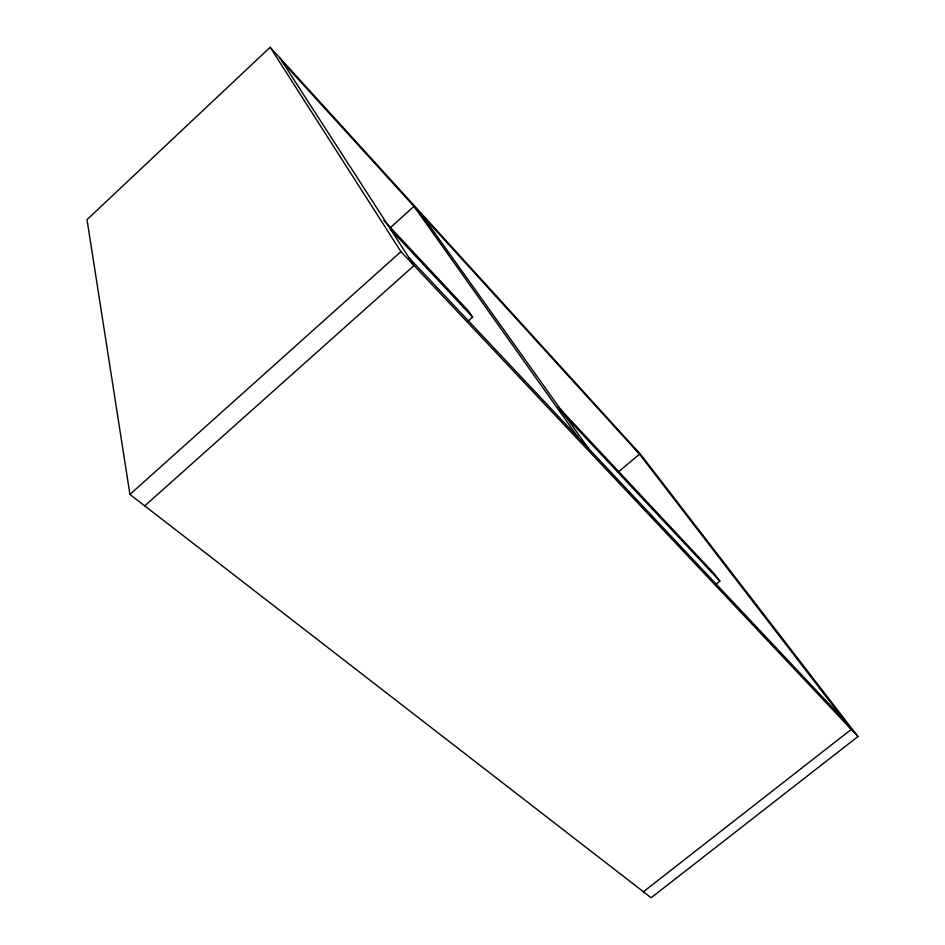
<?xml version="1.0" encoding="UTF-8"?>
<svg xmlns="http://www.w3.org/2000/svg" width="945" height="945" viewBox="0 0 945 945"><rect width="100%" height="100%" fill="white"/><g stroke="black" fill="none" stroke-linecap="round" stroke-linejoin="round"><path stroke-width="1.42" d="M270.164 47.25L87.023 219.642L129.938 494.412L651.14 897.75L857.977 736.533L641.206 455.147L270.164 47.25L400.904 251.642L857.977 736.533M389.919 228.028L413.981 206.364L578.186 437.488M129.938 494.412L400.904 251.642M144.739 505.87L414.028 265.557L279.85 57.905M468.165 320.969L472.594 317.083L468.259 310.716L383.764 220.398M618.089 472.146L639.517 454.155L282.283 61.673M715.294 584.825L719.842 581.116L714.337 573.792L558.07 406.728M643.403 891.761L851.268 729.41L635.205 448.556M408.89 257.607L843.708 719.582M390.084 228.973L472.594 317.083M559.464 409.858L719.842 581.116M422.191 215.377L588.369 448.308"/></g></svg>
